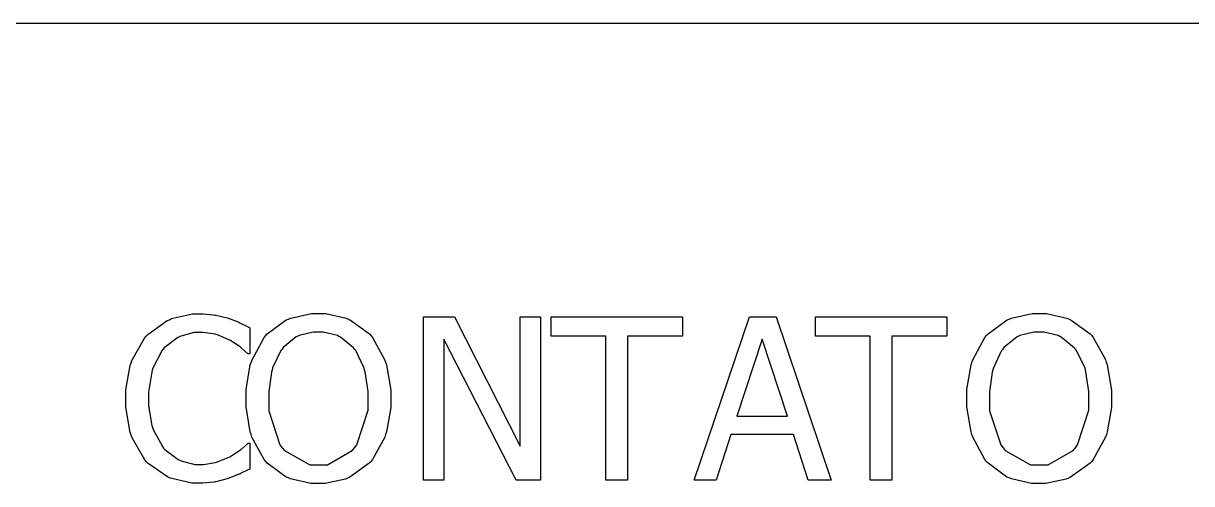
# Model space of a CAD drawing. Header units: millimetres. Extents: x 1974 to 2560, y 1429 to 1567.
# Drawn here: x 2488.165 to 2489.372, y 1519.863 to 1520.339 of the extents above; entities that cross this region are included whole.
import ezdxf

# ---------------------------------------------------------------- set-up
doc = ezdxf.new("R2010")
doc.units = ezdxf.units.MM
doc.layers.add('TEXTO', color=4, linetype='Continuous')

msp = doc.modelspace()

# ---------------------------------------------------------------- linework, layer by layer
at = {"layer": 'TEXTO', "color": 0}
for p, q in [((2507.7976, 1520.3385), (2478.9131, 1520.3385)), ((2488.3181, 1520.0332), (2488.3397, 1520.0381)), ((2488.3397, 1520.0381), (2488.3469, 1520.0381)), ((2488.3469, 1520.0381), (2488.3508, 1520.0381)), ((2488.3508, 1520.0381), (2488.3616, 1520.0371)), ((2488.3616, 1520.0371), (2488.3629, 1520.0368)), ((2488.3629, 1520.0368), (2488.364, 1520.0366)), ((2488.364, 1520.0366), (2488.3756, 1520.0341)), ((2488.4413, 1520.0337), (2488.4626, 1520.0386)), ((2488.4626, 1520.0386), (2488.4698, 1520.0386)), ((2488.4698, 1520.0386), (2488.4775, 1520.0386)), ((2488.4775, 1520.0386), (2488.4985, 1520.0336)), ((2488.5786, 1519.8661), (2488.5786, 1520.0351)), ((2488.5786, 1520.0351), (2488.6104, 1520.0351)), ((2488.6104, 1520.0351), (2488.6785, 1519.9013)), ((2488.6785, 1519.9013), (2488.6785, 1520.0351)), ((2488.6785, 1520.0351), (2488.6994, 1520.0351)), ((2488.6994, 1520.0351), (2488.6994, 1519.8661)), ((2488.6994, 1520.0351), (2488.6994, 1520.0351)), ((2488.7103, 1520.0151), (2488.7103, 1520.0351)), ((2488.7103, 1520.0351), (2488.8463, 1520.0351)), ((2488.8463, 1520.0351), (2488.8463, 1520.0151)), ((2488.8583, 1519.8661), (2488.9153, 1520.0351)), ((2488.9153, 1520.0351), (2488.9429, 1520.0351)), ((2488.9429, 1520.0351), (2488.9998, 1519.8661)), ((2488.9836, 1520.0151), (2488.9836, 1520.0351)), ((2488.9836, 1520.0351), (2489.1195, 1520.0351)), ((2489.1195, 1520.0351), (2489.1195, 1520.0151)), ((2489.1862, 1520.0337), (2489.2076, 1520.0386)), ((2489.2076, 1520.0386), (2489.2148, 1520.0386)), ((2489.2148, 1520.0386), (2489.2225, 1520.0386)), ((2489.2225, 1520.0386), (2489.2436, 1520.0336)), ((2488.2936, 1520.0168), (2488.3136, 1520.0312)), ((2488.3136, 1520.0312), (2488.3159, 1520.0321)), ((2488.3159, 1520.0321), (2488.3181, 1520.0332)), ((2488.3756, 1520.0341), (2488.3766, 1520.0337)), ((2488.3766, 1520.0337), (2488.3775, 1520.0334)), ((2488.3775, 1520.0334), (2488.3869, 1520.03)), ((2488.3869, 1520.03), (2488.3878, 1520.0294)), ((2488.3878, 1520.0294), (2488.3887, 1520.029)), ((2488.3887, 1520.029), (2488.3981, 1520.0244)), ((2488.3981, 1520.0244), (2488.399, 1520.0238)), ((2488.399, 1520.0238), (2488.399, 1519.9967)), ((2488.417, 1520.0176), (2488.4367, 1520.0318)), ((2488.4367, 1520.0318), (2488.439, 1520.0327)), ((2488.439, 1520.0327), (2488.4413, 1520.0337)), ((2488.4985, 1520.0336), (2488.5008, 1520.0326)), ((2488.5008, 1520.0326), (2488.503, 1520.0316)), ((2488.503, 1520.0316), (2488.5226, 1520.0175)), ((2489.162, 1520.0176), (2489.1817, 1520.0318)), ((2489.1817, 1520.0318), (2489.184, 1520.0327)), ((2489.184, 1520.0327), (2489.1862, 1520.0337)), ((2489.2436, 1520.0336), (2489.2459, 1520.0326)), ((2489.2459, 1520.0326), (2489.2481, 1520.0316)), ((2489.2481, 1520.0316), (2489.2676, 1520.0175)), ((2488.2771, 1519.99), (2488.2902, 1520.0129)), ((2488.2902, 1520.0129), (2488.292, 1520.0149)), ((2488.292, 1520.0149), (2488.2936, 1520.0168)), ((2488.3246, 1520.0138), (2488.3105, 1520.0029)), ((2488.3262, 1520.0145), (2488.3246, 1520.0138)), ((2488.3277, 1520.0152), (2488.3262, 1520.0145)), ((2488.3415, 1520.019), (2488.3277, 1520.0152)), ((2488.3467, 1520.019), (2488.3415, 1520.019)), ((2488.3507, 1520.019), (2488.3467, 1520.019)), ((2488.363, 1520.017), (2488.3507, 1520.019)), ((2488.3643, 1520.0167), (2488.363, 1520.017)), ((2488.3655, 1520.0164), (2488.3643, 1520.0167)), ((2488.3772, 1520.0114), (2488.3655, 1520.0164)), ((2488.3783, 1520.0109), (2488.3772, 1520.0114)), ((2488.3793, 1520.0103), (2488.3783, 1520.0109)), ((2488.4013, 1519.9906), (2488.4138, 1520.0137)), ((2488.4138, 1520.0137), (2488.4154, 1520.0157)), ((2488.4154, 1520.0157), (2488.417, 1520.0176)), ((2488.447, 1520.0142), (2488.4335, 1520.0032)), ((2488.4485, 1520.0149), (2488.447, 1520.0142)), ((2488.45, 1520.0157), (2488.4485, 1520.0149)), ((2488.4645, 1520.0191), (2488.45, 1520.0157)), ((2488.4699, 1520.0191), (2488.4645, 1520.0191)), ((2488.4747, 1520.0191), (2488.4699, 1520.0191)), ((2488.4895, 1520.0156), (2488.4747, 1520.0191)), ((2488.4911, 1520.0148), (2488.4895, 1520.0156)), ((2488.4927, 1520.0141), (2488.4911, 1520.0148)), ((2488.5061, 1520.0031), (2488.4927, 1520.0141)), ((2488.5226, 1520.0175), (2488.5242, 1520.0157)), ((2488.5242, 1520.0157), (2488.5258, 1520.0138)), ((2488.5242, 1520.0157), (2488.5242, 1520.0157)), ((2488.5258, 1520.0138), (2488.5383, 1519.9909)), ((2488.6742, 1519.8661), (2488.5996, 1520.0118)), ((2488.5996, 1520.0118), (2488.5996, 1519.8661)), ((2488.7671, 1520.0151), (2488.7103, 1520.0151)), ((2488.7671, 1519.8661), (2488.7671, 1520.0151)), ((2488.8463, 1520.0151), (2488.7895, 1520.0151)), ((2488.7895, 1520.0151), (2488.7895, 1519.8661)), ((2488.9285, 1520.0121), (2488.9025, 1519.9325)), ((2488.9546, 1519.9325), (2488.9285, 1520.0121)), ((2489.0403, 1520.0151), (2488.9836, 1520.0151)), ((2489.0403, 1519.8661), (2489.0403, 1520.0151)), ((2489.1195, 1520.0151), (2489.0627, 1520.0151)), ((2489.0627, 1520.0151), (2489.0627, 1519.8661)), ((2489.1463, 1519.9906), (2489.1588, 1520.0137)), ((2489.1588, 1520.0137), (2489.1604, 1520.0157)), ((2489.1604, 1520.0157), (2489.162, 1520.0176)), ((2489.192, 1520.0142), (2489.1784, 1520.0032)), ((2489.1935, 1520.0149), (2489.192, 1520.0142)), ((2489.195, 1520.0157), (2489.1935, 1520.0149)), ((2489.2095, 1520.0191), (2489.195, 1520.0157)), ((2489.2148, 1520.0191), (2489.2095, 1520.0191)), ((2489.2197, 1520.0191), (2489.2148, 1520.0191)), ((2489.2345, 1520.0156), (2489.2197, 1520.0191)), ((2489.2362, 1520.0148), (2489.2345, 1520.0156)), ((2489.2377, 1520.0141), (2489.2362, 1520.0148)), ((2489.2512, 1520.0031), (2489.2377, 1520.0141)), ((2489.2676, 1520.0175), (2489.2693, 1520.0157)), ((2489.2693, 1520.0157), (2489.2708, 1520.0138)), ((2489.2693, 1520.0157), (2489.2693, 1520.0157)), ((2489.2708, 1520.0138), (2489.2833, 1519.9909)), ((2488.3081, 1520), (2488.2989, 1519.982)), ((2488.3093, 1520.0015), (2488.3081, 1520)), ((2488.3105, 1520.0029), (2488.3093, 1520.0015)), ((2488.3889, 1520.0039), (2488.3793, 1520.0103)), ((2488.3896, 1520.0032), (2488.3889, 1520.0039)), ((2488.3904, 1520.0026), (2488.3896, 1520.0032)), ((2488.3967, 1519.9971), (2488.3904, 1520.0026)), ((2488.4311, 1520.0003), (2488.4226, 1519.9823)), ((2488.4323, 1520.0017), (2488.4311, 1520.0003)), ((2488.4335, 1520.0032), (2488.4323, 1520.0017)), ((2488.5073, 1520.0017), (2488.5061, 1520.0031)), ((2488.5084, 1520.0003), (2488.5073, 1520.0017)), ((2488.5168, 1519.9825), (2488.5084, 1520.0003)), ((2489.1761, 1520.0003), (2489.1677, 1519.9823)), ((2489.1773, 1520.0017), (2489.1761, 1520.0003)), ((2489.1784, 1520.0032), (2489.1773, 1520.0017)), ((2489.2523, 1520.0017), (2489.2512, 1520.0031)), ((2489.2533, 1520.0003), (2489.2523, 1520.0017)), ((2489.2619, 1519.9825), (2489.2533, 1520.0003)), ((2488.2753, 1519.9848), (2488.2763, 1519.9874)), ((2488.2763, 1519.9874), (2488.2771, 1519.99)), ((2488.3972, 1519.9967), (2488.3967, 1519.9971)), ((2488.399, 1519.9967), (2488.3972, 1519.9967)), ((2488.3995, 1519.9853), (2488.4004, 1519.9879)), ((2488.4004, 1519.9879), (2488.4013, 1519.9906)), ((2488.5383, 1519.9909), (2488.5392, 1519.9881)), ((2488.5392, 1519.9881), (2488.5401, 1519.9854)), ((2489.1445, 1519.9853), (2489.1454, 1519.9879)), ((2489.1454, 1519.9879), (2489.1463, 1519.9906)), ((2489.2833, 1519.9909), (2489.2842, 1519.9881)), ((2489.2842, 1519.9881), (2489.2851, 1519.9854)), ((2488.2709, 1519.9597), (2488.2753, 1519.9848)), ((2488.2976, 1519.9777), (2488.2943, 1519.9572)), ((2488.2982, 1519.9798), (2488.2976, 1519.9777)), ((2488.2989, 1519.982), (2488.2982, 1519.9798)), ((2488.3952, 1519.96), (2488.3995, 1519.9853)), ((2488.4214, 1519.9779), (2488.4185, 1519.9575)), ((2488.4221, 1519.98), (2488.4214, 1519.9779)), ((2488.4226, 1519.9823), (2488.4221, 1519.98)), ((2488.5175, 1519.9803), (2488.5168, 1519.9825)), ((2488.5181, 1519.9781), (2488.5175, 1519.9803)), ((2488.5212, 1519.958), (2488.5181, 1519.9781)), ((2488.5401, 1519.9854), (2488.5446, 1519.9593)), ((2489.1401, 1519.96), (2489.1445, 1519.9853)), ((2489.1664, 1519.9779), (2489.1635, 1519.9575)), ((2489.1671, 1519.98), (2489.1664, 1519.9779)), ((2489.1677, 1519.9823), (2489.1671, 1519.98)), ((2489.2626, 1519.9803), (2489.2619, 1519.9825)), ((2489.2631, 1519.9781), (2489.2626, 1519.9803)), ((2489.2662, 1519.958), (2489.2631, 1519.9781)), ((2489.2851, 1519.9854), (2489.2895, 1519.9593)), ((2488.2709, 1519.9504), (2488.2709, 1519.9597)), ((2488.2709, 1519.9416), (2488.2709, 1519.9504)), ((2488.2943, 1519.9572), (2488.2943, 1519.9504)), ((2488.2943, 1519.9504), (2488.2943, 1519.9429)), ((2488.3952, 1519.9506), (2488.3952, 1519.96)), ((2488.3952, 1519.942), (2488.3952, 1519.9506)), ((2488.4185, 1519.9575), (2488.4185, 1519.9506)), ((2488.4185, 1519.9506), (2488.4185, 1519.9379)), ((2488.5212, 1519.9506), (2488.5212, 1519.958)), ((2488.5212, 1519.9387), (2488.5212, 1519.9506)), ((2488.5212, 1519.9506), (2488.5212, 1519.9506)), ((2488.5446, 1519.9593), (2488.5446, 1519.9506)), ((2488.5446, 1519.9506), (2488.5446, 1519.9413)), ((2489.1401, 1519.9506), (2489.1401, 1519.96)), ((2489.1401, 1519.942), (2489.1401, 1519.9506)), ((2489.1635, 1519.9575), (2489.1635, 1519.9506)), ((2489.1635, 1519.9506), (2489.1635, 1519.9379)), ((2489.2662, 1519.9506), (2489.2662, 1519.958)), ((2489.2662, 1519.9387), (2489.2662, 1519.9506)), ((2489.2662, 1519.9506), (2489.2662, 1519.9506)), ((2489.2895, 1519.9593), (2489.2895, 1519.9506)), ((2489.2895, 1519.9506), (2489.2895, 1519.9413)), ((2488.2754, 1519.9154), (2488.2709, 1519.9416)), ((2488.2943, 1519.9429), (2488.2977, 1519.9226)), ((2488.3995, 1519.9161), (2488.3952, 1519.942)), ((2488.5096, 1519.9027), (2488.5212, 1519.9387)), ((2488.5446, 1519.9413), (2488.5402, 1519.9162)), ((2489.1445, 1519.9161), (2489.1401, 1519.942)), ((2489.2545, 1519.9027), (2489.2662, 1519.9387)), ((2489.2895, 1519.9413), (2489.2852, 1519.9162)), ((2488.4185, 1519.9379), (2488.4301, 1519.9027)), ((2488.9025, 1519.9325), (2488.9546, 1519.9325)), ((2488.9025, 1519.9325), (2488.9025, 1519.9325)), ((2489.1635, 1519.9379), (2489.1751, 1519.9027)), ((2488.2764, 1519.9126), (2488.2754, 1519.9154)), ((2488.2977, 1519.9226), (2488.2984, 1519.9205)), ((2488.2984, 1519.9205), (2488.2991, 1519.9184)), ((2488.2991, 1519.9184), (2488.3086, 1519.9008)), ((2488.4003, 1519.9133), (2488.3995, 1519.9161)), ((2488.5402, 1519.9162), (2488.5393, 1519.9134)), ((2489.1454, 1519.9133), (2489.1445, 1519.9161)), ((2489.2852, 1519.9162), (2489.2843, 1519.9134)), ((2488.2773, 1519.9099), (2488.2764, 1519.9126)), ((2488.2904, 1519.8871), (2488.2773, 1519.9099)), ((2488.3909, 1519.8987), (2488.3969, 1519.904)), ((2488.3969, 1519.904), (2488.3974, 1519.9044)), ((2488.3974, 1519.9044), (2488.399, 1519.9044)), ((2488.399, 1519.9044), (2488.399, 1519.8776)), ((2488.4012, 1519.9106), (2488.4003, 1519.9133)), ((2488.4137, 1519.8876), (2488.4012, 1519.9106)), ((2488.4301, 1519.9027), (2488.4324, 1519.8997)), ((2488.5072, 1519.8997), (2488.5096, 1519.9027)), ((2488.5384, 1519.9107), (2488.5258, 1519.8876)), ((2488.5393, 1519.9134), (2488.5384, 1519.9107)), ((2488.8963, 1519.9133), (2488.881, 1519.8661)), ((2488.9608, 1519.9133), (2488.8963, 1519.9133)), ((2488.9762, 1519.8661), (2488.9608, 1519.9133)), ((2489.1463, 1519.9106), (2489.1454, 1519.9133)), ((2489.1587, 1519.8876), (2489.1463, 1519.9106)), ((2489.1751, 1519.9027), (2489.1775, 1519.8997)), ((2489.2523, 1519.8997), (2489.2545, 1519.9027)), ((2489.2834, 1519.9107), (2489.2708, 1519.8876)), ((2489.2843, 1519.9134), (2489.2834, 1519.9107)), ((2488.3086, 1519.9008), (2488.3099, 1519.8994)), ((2488.3099, 1519.8994), (2488.311, 1519.898)), ((2488.311, 1519.898), (2488.3248, 1519.8875)), ((2488.3661, 1519.8853), (2488.3783, 1519.8902)), ((2488.3783, 1519.8902), (2488.3795, 1519.8908)), ((2488.3795, 1519.8908), (2488.3805, 1519.8915)), ((2488.3805, 1519.8915), (2488.3895, 1519.8975)), ((2488.3895, 1519.8975), (2488.3902, 1519.8981)), ((2488.3902, 1519.8981), (2488.3909, 1519.8987)), ((2488.4324, 1519.8997), (2488.4347, 1519.8967)), ((2488.4347, 1519.8967), (2488.4611, 1519.882)), ((2488.4792, 1519.882), (2488.5049, 1519.8967)), ((2488.5049, 1519.8967), (2488.5072, 1519.8997)), ((2489.1775, 1519.8997), (2489.1797, 1519.8967)), ((2489.1797, 1519.8967), (2489.206, 1519.882)), ((2489.2242, 1519.882), (2489.25, 1519.8967)), ((2489.25, 1519.8967), (2489.2523, 1519.8997)), ((2488.2921, 1519.8852), (2488.2904, 1519.8871)), ((2488.2938, 1519.8833), (2488.2921, 1519.8852)), ((2488.3138, 1519.8696), (2488.2938, 1519.8833)), ((2488.3248, 1519.8875), (2488.3265, 1519.8867)), ((2488.3265, 1519.8867), (2488.3281, 1519.8861)), ((2488.3281, 1519.8861), (2488.342, 1519.8825)), ((2488.342, 1519.8825), (2488.3467, 1519.8825)), ((2488.3467, 1519.8825), (2488.3511, 1519.8825)), ((2488.3511, 1519.8825), (2488.3633, 1519.8845)), ((2488.3633, 1519.8845), (2488.3647, 1519.8849)), ((2488.3647, 1519.8849), (2488.3661, 1519.8853)), ((2488.4154, 1519.8856), (2488.4137, 1519.8876)), ((2488.417, 1519.8838), (2488.4154, 1519.8856)), ((2488.4366, 1519.8694), (2488.417, 1519.8838)), ((2488.4611, 1519.882), (2488.4699, 1519.882)), ((2488.4699, 1519.882), (2488.4792, 1519.882)), ((2488.5224, 1519.8837), (2488.5024, 1519.8692)), ((2488.5242, 1519.8856), (2488.5224, 1519.8837)), ((2488.5258, 1519.8876), (2488.5242, 1519.8856)), ((2489.1603, 1519.8856), (2489.1587, 1519.8876)), ((2489.162, 1519.8838), (2489.1603, 1519.8856)), ((2489.1816, 1519.8694), (2489.162, 1519.8838)), ((2489.206, 1519.882), (2489.2148, 1519.882)), ((2489.2148, 1519.882), (2489.2242, 1519.882)), ((2489.2675, 1519.8837), (2489.2474, 1519.8692)), ((2489.2693, 1519.8856), (2489.2675, 1519.8837)), ((2489.2708, 1519.8876), (2489.2693, 1519.8856)), ((2488.3161, 1519.8686), (2488.3138, 1519.8696)), ((2488.3184, 1519.8677), (2488.3161, 1519.8686)), ((2488.3389, 1519.863), (2488.3184, 1519.8677)), ((2488.3754, 1519.8676), (2488.3639, 1519.8645)), ((2488.3766, 1519.8679), (2488.3754, 1519.8676)), ((2488.3778, 1519.8683), (2488.3766, 1519.8679)), ((2488.3877, 1519.8722), (2488.3778, 1519.8683)), ((2488.3885, 1519.8725), (2488.3877, 1519.8722)), ((2488.3893, 1519.873), (2488.3885, 1519.8725)), ((2488.3981, 1519.8772), (2488.3893, 1519.873)), ((2488.399, 1519.8776), (2488.3981, 1519.8772)), ((2488.4389, 1519.8684), (2488.4366, 1519.8694)), ((2488.4411, 1519.8674), (2488.4389, 1519.8684)), ((2488.462, 1519.8626), (2488.4411, 1519.8674)), ((2488.4978, 1519.8673), (2488.4768, 1519.8626)), ((2488.5001, 1519.8682), (2488.4978, 1519.8673)), ((2488.5024, 1519.8692), (2488.5001, 1519.8682)), ((2488.5996, 1519.8661), (2488.5786, 1519.8661)), ((2488.6994, 1519.8661), (2488.6742, 1519.8661)), ((2488.7895, 1519.8661), (2488.7671, 1519.8661)), ((2488.7895, 1519.8661), (2488.7895, 1519.8661)), ((2488.881, 1519.8661), (2488.8583, 1519.8661)), ((2488.881, 1519.8661), (2488.881, 1519.8661)), ((2488.9998, 1519.8661), (2488.9762, 1519.8661)), ((2489.0627, 1519.8661), (2489.0403, 1519.8661)), ((2489.0627, 1519.8661), (2489.0627, 1519.8661)), ((2489.1839, 1519.8684), (2489.1816, 1519.8694)), ((2489.1861, 1519.8674), (2489.1839, 1519.8684)), ((2489.2069, 1519.8626), (2489.1861, 1519.8674)), ((2489.2428, 1519.8673), (2489.2217, 1519.8626)), ((2489.2451, 1519.8682), (2489.2428, 1519.8673)), ((2489.2474, 1519.8692), (2489.2451, 1519.8682)), ((2488.3466, 1519.863), (2488.3389, 1519.863)), ((2488.3503, 1519.863), (2488.3466, 1519.863)), ((2488.3466, 1519.863), (2488.3466, 1519.863)), ((2488.3619, 1519.8641), (2488.3503, 1519.863)), ((2488.363, 1519.8643), (2488.3619, 1519.8641)), ((2488.3639, 1519.8645), (2488.363, 1519.8643)), ((2488.4698, 1519.8626), (2488.462, 1519.8626)), ((2488.4768, 1519.8626), (2488.4698, 1519.8626)), ((2489.2148, 1519.8626), (2489.2069, 1519.8626)), ((2489.2217, 1519.8626), (2489.2148, 1519.8626))]:
    msp.add_line(p, q, dxfattribs=at)

doc.saveas('drawing.dxf')
